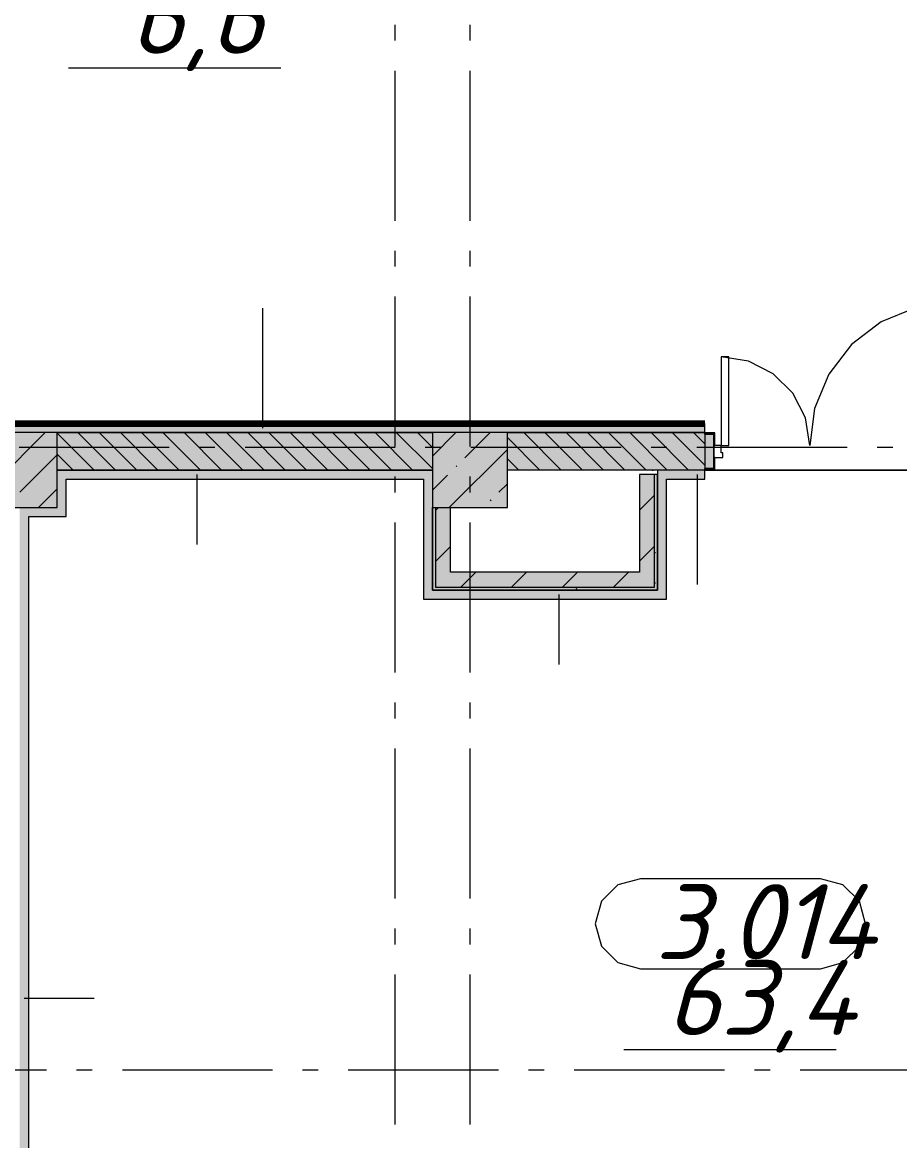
# Model space of a CAD drawing. Header units: millimetres. Extents: x -537608 to 253996, y -217170 to 186033.
# Drawn here: x -260008 to -254162, y 151802 to 159255 of the extents above; entities that cross this region are included whole.
import ezdxf

# ---------------------------------------------------------------- set-up
doc = ezdxf.new("R2010")
doc.units = ezdxf.units.MM
doc.layers.add('16) Лак 1.6м', color=160, linetype='Continuous', lineweight=90)
doc.layers.add('PDF _Геометрия', color=7, linetype='Continuous')
doc.layers.add('PDF _Текст', color=7, linetype='Continuous')
doc.layers.add('PDF _Сплошная заливка', color=7, linetype='Continuous', true_color=0xffffff)
doc.styles.add('PDF ISOCPEUR Italic', font='isocpeui.ttf')

msp = doc.modelspace()

# ---------------------------------------------------------------- hatches: boundary and pattern name
at = {"layer": 'PDF _Сплошная заливка', "true_color": 0xff7d7d, "transparency": 33554559}
h = msp.add_hatch(color=11, dxfattribs=at)
h.paths.add_polyline_path([(-247826.1916, 156521.2545), (-247576.1907, 156521.2545), (-247576.1907, 156581.2552), (-249086.1905, 156581.2552), (-249086.1905, 156529.2549), (-249081.1913, 156529.2549), (-249081.1913, 156521.2545), (-248302.5757, 156521.2545)], flags=0)
h.paths.add_polyline_path([(-251642.052, 156521.2545), (-250241.1898, 156521.2545), (-250241.1898, 156529.2549), (-250236.1906, 156529.2549), (-250236.1906, 156581.2552), (-253701.1885, 156581.2552), (-253701.1885, 156521.2545), (-253311.7923, 156521.2545)], flags=0)
h.paths.add_polyline_path([(-256651.2687, 156521.2545), (-255461.1891, 156521.2545), (-255461.1891, 156581.2552), (-260386.1866, 156581.2552), (-260386.1866, 156521.2545), (-256776.1874, 156521.2545)], flags=0)
h.paths.add_polyline_path([(-261306.1867, 156521.2545), (-261086.185, 156521.2545), (-261086.185, 156581.2552), (-261306.1867, 156581.2552)], flags=0)
h.paths.add_polyline_path([(-262006.1851, 156521.2545), (-262006.1851, 156581.2552), (-262256.186, 156581.2552), (-262256.186, 156521.2545)], flags=0)
h.paths.add_polyline_path([(-263226.1863, 156521.2545), (-262956.1888, 156521.2545), (-262956.1888, 156581.2552), (-263226.1863, 156581.2552)], flags=0)
h.paths.add_polyline_path([(-263926.1847, 156521.2545), (-263926.1847, 156581.2552), (-266401.1857, 156581.2552), (-266401.1857, 156521.2545), (-264999.9617, 156521.2545)], flags=0)
h.paths.add_polyline_path([(-268339.438, 156521.2545), (-268161.1864, 156521.2545), (-268161.1864, 156581.2552), (-270961.1843, 156581.2552), (-270961.1843, 156521.2545), (-268776.1862, 156521.2545)], flags=0)
h.paths.add_polyline_path([(-273348.6546, 156521.2545), (-272721.185, 156521.2545), (-272721.185, 156581.2552), (-273740.1865, 156581.2552), (-273740.1865, 156521.2545)], flags=0)
at = {"layer": 'PDF _Сплошная заливка', "transparency": 33554559}
h = msp.add_hatch(color=256, dxfattribs=at)
h.paths.add_polyline_path([(-248196.1896, 156271.2536), (-247826.1916, 156271.2536), (-247826.1916, 156521.2545), (-249086.1905, 156521.2545), (-249086.1905, 156271.2536), (-248296.19, 156271.2536)], flags=0)
h.paths.add_polyline_path([(-251642.052, 156271.2536), (-251276.1877, 156271.2536), (-251276.1877, 156521.2545), (-253699.1905, 156519.2544), (-253699.1905, 156271.2536), (-253076.1904, 156271.2536)], flags=0)
h.paths.add_polyline_path([(-250241.1898, 156271.2536), (-250236.1906, 156271.2536), (-250236.1906, 156521.2545), (-250776.1901, 156521.2545), (-250776.1901, 156271.2536), (-250656.1888, 156271.2536)], flags=0)
h.paths.add_polyline_path([(-255461.1891, 156271.2536), (-255463.1871, 156521.2545), (-256776.1874, 156521.2545), (-256776.1874, 156271.2536), (-255463.1871, 156271.2536)], flags=0)
h.paths.add_polyline_path([(-260276.1879, 156271.2536), (-260276.1879, 156521.2545), (-260386.1866, 156521.2545), (-260386.1866, 156271.2536)], flags=0)
h.paths.add_polyline_path([(-259776.186, 156271.2536), (-257276.1893, 156271.2536), (-257276.1893, 156521.2545), (-259776.186, 156521.2545), (-259776.186, 156293.6421)], flags=0)
h.paths.add_polyline_path([(-261226.1873, 156271.2536), (-261086.185, 156271.2536), (-261086.185, 156521.2545), (-261306.1867, 156521.2545), (-261306.1867, 156271.2536)], flags=0)
h.paths.add_polyline_path([(-262096.1872, 156271.2536), (-262006.1851, 156271.2536), (-262006.1851, 156521.2545), (-262256.186, 156521.2545), (-262256.186, 156271.2536), (-262196.1875, 156271.2536)], flags=0)
h.paths.add_polyline_path([(-263926.1847, 156271.2536), (-263926.1847, 156521.2545), (-265776.1875, 156521.2545), (-265776.1875, 156271.2536), (-264016.1868, 156271.2536)], flags=0)
h.paths.add_polyline_path([(-262956.1888, 156271.2536), (-262956.1888, 156521.2545), (-263226.1863, 156521.2545), (-263226.1863, 156271.2536), (-263046.1865, 156271.2536)], flags=0)
h.paths.add_polyline_path([(-268226.184, 156271.2536), (-268163.1843, 156273.2537), (-268163.1843, 156521.2545), (-268776.1862, 156518.5074), (-268776.1862, 156271.2536), (-268326.1845, 156271.2536)], flags=0)
h.paths.add_polyline_path([(-266399.1877, 156271.2536), (-266276.1851, 156271.2536), (-266276.1851, 156521.2545), (-266399.1877, 156519.2544), (-266401.1857, 156271.2536)], flags=0)
for points in [[(-260276.1879, 156021.2547), (-259776.186, 156021.2547), (-259776.186, 156521.2545), (-260276.1879, 156521.2545), (-260276.1879, 156292.5463)], [(-255896.1891, 155491.2536), (-255896.1891, 155591.254), (-257256.1883, 155591.254), (-257256.1883, 155491.2536), (-256651.2687, 155491.2536)], [(-255896.1891, 155471.2548), (-255796.1888, 155471.2548), (-255796.1888, 155491.2536), (-257276.1893, 155491.2536), (-257276.1893, 155471.2548), (-256651.2687, 155471.2548)]]:
    msp.add_hatch(color=256, dxfattribs=at).paths.add_polyline_path(points)
at = {"layer": 'PDF _Сплошная заливка', "true_color": 0xff7d7d, "transparency": 33554559}
for points in [[(-257336.1878, 156211.2551), (-257276.1893, 156211.2551), (-257276.1893, 156271.2536), (-259716.1875, 156271.2536), (-259716.1875, 156211.2551), (-258321.009, 156211.2551)], [(-259966.1884, 149081.2565), (-259966.1884, 156021.2547), (-260026.1869, 156021.2547), (-260026.1869, 149081.2565), (-259990.745, 149081.2565)], [(-259776.186, 155961.2541), (-259716.1875, 155961.2541), (-259716.1875, 156021.2547), (-259966.1884, 156021.2547), (-259966.1884, 155961.2541)]]:
    msp.add_hatch(color=11, dxfattribs=at).paths.add_polyline_path(points)
h = msp.add_hatch(color=11, dxfattribs=at)
h.paths.add_polyline_path([(-253196.1873, 156211.2551), (-253196.1873, 156271.2536), (-253701.1885, 156271.2536), (-253701.1885, 156211.2551), (-253256.1901, 156211.2551)], flags=0)
h.paths.add_polyline_path([(-255716.1893, 156211.2551), (-255461.1891, 156211.2551), (-255461.1891, 156271.2536), (-255716.1893, 156271.2536)], flags=0)

# ---------------------------------------------------------------- linework, layer by layer
at = {"layer": '16) Лак 1.6м'}
msp.add_lwpolyline([(-260386.1866, 156581.2552), (-255461.1891, 156581.2552)], dxfattribs=at)
at = {"layer": 'PDF _Геометрия', "color": 253, "lineweight": 9, "true_color": 0xaaaaaa}
for p, q in [((-257526.1859, 159239.255), (-257526.1859, 159133.4223)), ((-257026.1883, 159239.255), (-257026.1883, 159133.4223)), ((-259699.726, 158951.4676), (-258286.8158, 158951.4676)), ((-257526.1859, 158933.4215), (-257526.1859, 157933.422)), ((-257026.1883, 158933.4215), (-257026.1883, 157933.422)), ((-257526.1859, 157733.4212), (-257526.1859, 157627.5884)), ((-257026.1883, 157733.4212), (-257026.1883, 157627.5884)), ((-257526.1859, 157427.5877), (-257526.1859, 156427.5882)), ((-257026.1883, 157427.5877), (-257026.1883, 156427.5882)), ((-259030.4502, 156421.2542), (-260030.4498, 156421.2542)), ((-258724.6189, 156421.2542), (-258830.4495, 156421.2542)), ((-257524.6186, 156421.2542), (-258524.6181, 156421.2542)), ((-257218.783, 156421.2542), (-257324.6178, 156421.2542)), ((-256018.7826, 156421.2542), (-257018.7865, 156421.2542)), ((-255712.9513, 156421.2542), (-255818.7861, 156421.2542)), ((-254512.9509, 156421.2542), (-255512.9505, 156421.2542)), ((-254207.1196, 156421.2542), (-254312.9501, 156421.2542)), ((-257526.1859, 156227.5895), (-257526.1859, 156121.7546)), ((-257026.1883, 156227.5895), (-257026.1883, 156121.7546)), ((-255811.1862, 156271.2536), (-255804.1891, 156271.2536)), ((-257526.1859, 155921.7561), (-257526.1859, 154921.7565)), ((-257026.1883, 155921.7561), (-257026.1883, 154921.7565)), ((-257526.1859, 154721.7557), (-257526.1859, 154615.9229)), ((-257026.1883, 154721.7557), (-257026.1883, 154615.9229)), ((-257526.1859, 154415.9222), (-257526.1859, 153415.9227)), ((-257026.1883, 154415.9222), (-257026.1883, 153415.9227)), ((-255890.1824, 153548.2411), (-256040.183, 153508.0475)), ((-254690.182, 153548.2411), (-255890.1824, 153548.2411)), ((-254540.1815, 153508.0475), (-254690.182, 153548.2411)), ((-256040.183, 153508.0475), (-256149.9879, 153398.2405)), ((-254430.3722, 153398.2405), (-254540.1815, 153508.0475)), ((-256149.9879, 153398.2405), (-256190.1792, 153248.2399)), ((-254390.1809, 153248.2399), (-254430.3722, 153398.2405)), ((-256190.1792, 153248.2399), (-256149.9879, 153098.2414)), ((-254430.3722, 153098.2414), (-254390.1809, 153248.2399)), ((-257526.1859, 153215.9219), (-257526.1859, 153110.0891)), ((-257026.1883, 153215.9219), (-257026.1883, 153110.0891)), ((-256149.9879, 153098.2414), (-256040.183, 152988.4322)), ((-254540.1815, 152988.4322), (-254430.3722, 153098.2414)), ((-256040.183, 152988.4322), (-255890.1824, 152948.2409)), ((-255890.1824, 152948.2409), (-254690.182, 152948.2409)), ((-254690.182, 152948.2409), (-254540.1815, 152988.4322)), ((-257526.1859, 152910.0884), (-257526.1859, 151910.091)), ((-257026.1883, 152910.0884), (-257026.1883, 151910.091)), ((-255999.2209, 152410.2049), (-254586.3064, 152410.2049)), ((-259847.8578, 152271.2554), (-260847.8574, 152271.2554)), ((-259542.0264, 152271.2554), (-259647.857, 152271.2554)), ((-258342.0261, 152271.2554), (-259342.0257, 152271.2554)), ((-258036.1904, 152271.2554), (-258142.0254, 152271.2554)), ((-256836.1902, 152271.2554), (-257836.1897, 152271.2554)), ((-256530.3588, 152271.2554), (-256636.1937, 152271.2554)), ((-255330.3585, 152271.2554), (-256330.358, 152271.2554)), ((-255024.5271, 152271.2554), (-255130.3577, 152271.2554)), ((-253824.5269, 152271.2554), (-254824.5264, 152271.2554))]:
    msp.add_line(p, q, dxfattribs=at)
at = {"layer": 'PDF _Геометрия', "lineweight": 9}
for p, q in [((-258404.7158, 156551.2538), (-258404.7158, 157351.2547)), ((-254057.0673, 157353.8834), (-254286.189, 157258.9791)), ((-254286.189, 157258.9791), (-254482.9387, 157108.0054)), ((-254482.9387, 157108.0054), (-254633.9125, 156911.2535)), ((-255351.1862, 157026.2535), (-255351.1862, 156436.2538)), ((-255301.1903, 157026.2535), (-255351.1862, 157026.2535)), ((-255168.8698, 156997.378), (-255351.1862, 157026.2535)), ((-255301.1903, 156436.2538), (-255301.1903, 157026.2535)), ((-255004.397, 156913.5743), (-255168.8698, 156997.378)), ((-254873.8678, 156783.0472), (-255004.397, 156913.5743)), ((-254633.9125, 156911.2535), (-254728.819, 156682.1319)), ((-254790.0662, 156618.5745), (-254873.8678, 156783.0472)), ((-254728.819, 156682.1319), (-254761.1865, 156436.2538)), ((-254761.1865, 156436.2538), (-254790.0662, 156618.5745)), ((-255461.1891, 156581.2552), (-260386.1866, 156581.2552)), ((-260276.1879, 156101.758), (-259856.6935, 156521.2545)), ((-259776.186, 156521.2545), (-260276.1879, 156521.2545)), ((-259776.186, 156021.2547), (-259776.186, 156521.2545)), ((-257276.1893, 156521.2545), (-259776.186, 156521.2545)), ((-259776.186, 156521.2545), (-257276.1893, 156521.2545)), ((-259528.9752, 156271.2536), (-259776.186, 156518.4665)), ((-259387.5563, 156271.2536), (-259637.553, 156521.2545)), ((-259246.1331, 156271.2536), (-259496.1341, 156521.2545)), ((-259104.71, 156271.2536), (-259354.7109, 156521.2545)), ((-258963.291, 156271.2536), (-259213.292, 156521.2545)), ((-258821.8678, 156271.2536), (-259071.8687, 156521.2545)), ((-258680.4489, 156271.2536), (-258930.4456, 156521.2545)), ((-258539.0257, 156271.2536), (-258789.0266, 156521.2545)), ((-258397.6068, 156271.2536), (-258647.6034, 156521.2545)), ((-258256.1836, 156271.2536), (-258506.1845, 156521.2545)), ((-258114.7604, 156271.2536), (-258364.7613, 156521.2545)), ((-257973.3414, 156271.2536), (-258223.3424, 156521.2545)), ((-257831.9183, 156271.2536), (-258081.9192, 156521.2545)), ((-257690.4993, 156271.2536), (-257940.5003, 156521.2545)), ((-257549.0761, 156271.2536), (-257799.0771, 156521.2545)), ((-257407.6572, 156271.2536), (-257657.6539, 156521.2545)), ((-257276.1893, 156281.2088), (-257516.235, 156521.2545)), ((-257276.1893, 156422.6299), (-257374.8117, 156521.2545)), ((-257276.1893, 156364.5755), (-257119.5102, 156521.2545)), ((-256776.1874, 156521.2545), (-257276.1893, 156521.2545)), ((-257276.1893, 156521.2545), (-257276.1893, 156021.2547)), ((-257060.2394, 156352.4242), (-256891.4134, 156521.2545)), ((-256776.1874, 156021.2547), (-256776.1874, 156521.2545)), ((-255461.1891, 156521.2545), (-256776.1874, 156521.2545)), ((-256776.1874, 156521.2545), (-255461.1891, 156521.2545)), ((-256417.7077, 156271.2536), (-256667.7043, 156521.2545)), ((-256276.2844, 156271.2536), (-256526.2855, 156521.2545)), ((-256134.8656, 156271.2536), (-256384.8622, 156521.2545)), ((-255993.4423, 156271.2536), (-256243.4433, 156521.2545)), ((-255852.0191, 156271.2536), (-256102.0201, 156521.2545)), ((-255710.6002, 156271.2536), (-255960.6012, 156521.2545)), ((-255569.177, 156271.2536), (-255819.178, 156521.2545)), ((-255461.1891, 156304.6846), (-255677.7548, 156521.2545)), ((-255461.1891, 156446.1079), (-255536.3359, 156521.2545)), ((-255393.1903, 156519.2544), (-255463.1871, 156519.2544)), ((-255463.1871, 156519.2544), (-255463.1871, 156511.2541)), ((-255461.1891, 156521.2545), (-255461.1891, 156581.2552)), ((-255393.1903, 156436.2538), (-255393.1903, 156519.2544)), ((-256559.1266, 156271.2536), (-256776.1874, 156488.3143)), ((-255463.1871, 156511.2541), (-255401.1864, 156511.2541)), ((-255401.1864, 156511.2541), (-255461.1891, 156511.2541)), ((-255461.1891, 156511.2541), (-255461.1891, 156281.254)), ((-255401.1864, 156511.2541), (-255401.1864, 156436.2538)), ((-255401.1864, 156281.254), (-255401.1864, 156511.2541)), ((-260025.5195, 156124.3253), (-259776.186, 156373.6609)), ((-259670.3984, 156271.2536), (-259776.186, 156377.0454)), ((-257163.3142, 156021.2547), (-256776.1874, 156408.3795)), ((-255351.1862, 156436.2538), (-255401.1864, 156436.2538)), ((-255401.1864, 156436.2538), (-255401.1864, 156356.2544)), ((-255401.1864, 156436.2538), (-255393.1903, 156436.2538)), ((-255351.1862, 156436.2538), (-255301.1903, 156436.2538)), ((-255351.1862, 156386.2536), (-255351.1862, 156436.2538)), ((-255341.1879, 156386.2536), (-255351.1862, 156386.2536)), ((-255341.1879, 156356.2544), (-255341.1879, 156386.2536)), ((-257117.2669, 156295.399), (-257112.5261, 156300.1419)), ((-256700.5498, 156271.2536), (-256776.1874, 156346.8933)), ((-255401.1864, 156356.2544), (-255341.1879, 156356.2544)), ((-255393.1903, 156356.2544), (-255401.1864, 156356.2544)), ((-255401.1864, 156356.2544), (-255401.1864, 156281.254)), ((-255393.1903, 156273.2537), (-255393.1903, 156356.2544)), ((-259716.1875, 156271.2536), (-259776.186, 156271.2536)), ((-259776.186, 156271.2536), (-259716.1875, 156271.2536)), ((-259716.1875, 156271.2536), (-257276.1893, 156271.2536)), ((-257276.1893, 156271.2536), (-259716.1875, 156271.2536)), ((-258844.7322, 156241.2543), (-258844.7322, 155775.1054)), ((-257276.1893, 156136.4787), (-257174.29, 156238.3758)), ((-255716.1893, 156271.2536), (-256776.1874, 156271.2536)), ((-255796.1888, 156241.2543), (-255896.1891, 156241.2543)), ((-255896.1891, 156241.2543), (-255896.1891, 155591.254)), ((-255776.1878, 156241.2543), (-255796.1888, 156241.2543)), ((-255796.1888, 155491.2536), (-255796.1888, 156241.2543)), ((-255716.1893, 156271.2536), (-255776.1878, 156271.2536)), ((-255776.1878, 156271.2536), (-255776.1878, 155471.2548)), ((-255776.1878, 155471.2548), (-255776.1878, 156241.2543)), ((-255461.1891, 156271.2536), (-255716.1893, 156271.2536)), ((-255461.1891, 156271.2536), (-255716.1893, 156271.2536)), ((-255512.2701, 156241.2543), (-255512.2701, 155508.9552)), ((-255463.1871, 156281.254), (-255463.1871, 156273.2537)), ((-255401.1864, 156281.254), (-255463.1871, 156281.254)), ((-255463.1871, 156273.2537), (-255393.1903, 156273.2537)), ((-255461.1891, 156281.254), (-255401.1864, 156281.254)), ((-255461.1891, 156211.2551), (-255461.1891, 156271.2536)), ((-259900.4932, 156021.2547), (-259776.186, 156145.562)), ((-259716.1875, 156021.2547), (-259716.1875, 156211.2551)), ((-259716.1875, 156211.2551), (-257336.1878, 156211.2551)), ((-257336.1878, 156211.2551), (-257336.1878, 155411.2541)), ((-256832.1426, 156124.3253), (-256776.1874, 156180.2805)), ((-255716.1893, 155471.2548), (-255716.1893, 156211.2551)), ((-255716.1893, 156211.2551), (-255461.1891, 156211.2551)), ((-256889.1657, 156067.3021), (-256884.425, 156072.0429)), ((-255896.1891, 156003.7362), (-255796.1888, 156103.7365)), ((-260276.1879, 156021.2547), (-259776.186, 156021.2547)), ((-259716.1875, 155961.2541), (-259716.1875, 156021.2547)), ((-257276.1893, 156021.2547), (-256776.1874, 156021.2547)), ((-257276.1893, 155471.2548), (-257276.1893, 156021.2547)), ((-257276.1893, 156021.2547), (-257276.1893, 155591.254)), ((-257256.1883, 156001.3809), (-257236.3166, 156021.2547)), ((-257256.1883, 156021.2547), (-257256.1883, 155591.254)), ((-257156.1879, 155591.254), (-257156.1879, 156021.2547)), ((-259966.1884, 149081.2565), (-259966.1884, 155961.2541)), ((-259966.1884, 155961.2541), (-259716.1875, 155961.2541)), ((-257256.1883, 155661.9699), (-257156.1879, 155761.9703)), ((-255896.1891, 155664.3252), (-255796.1888, 155764.3256)), ((-257276.1893, 155591.254), (-257276.1893, 155491.2536)), ((-257256.1883, 155591.254), (-257256.1883, 155491.2536)), ((-255896.1891, 155591.254), (-257156.1879, 155591.254)), ((-257087.4915, 155491.2536), (-256987.4911, 155591.254)), ((-256748.0827, 155491.2536), (-256648.0823, 155591.254)), ((-256408.6696, 155491.2536), (-256308.6692, 155591.254)), ((-256069.2607, 155491.2536), (-255969.2604, 155591.254)), ((-257276.1893, 155491.2536), (-257276.1893, 155471.2548)), ((-257256.1883, 155491.2536), (-255896.1891, 155491.2536)), ((-255896.1891, 155491.2536), (-255796.1888, 155491.2536)), ((-257336.1878, 155411.2541), (-257276.1893, 155411.2541)), ((-255776.1878, 155471.2548), (-257276.1893, 155471.2548)), ((-257276.1893, 155471.2548), (-255896.1891, 155471.2548)), ((-257276.1893, 155411.2541), (-255716.1893, 155411.2541)), ((-256433.407, 155441.2556), (-256433.407, 154975.1045)), ((-255896.1891, 155471.2548), (-255796.1888, 155471.2548)), ((-255796.1888, 155471.2548), (-255776.1878, 155471.2548)), ((-255716.1893, 155411.2541), (-255716.1893, 155471.2548)), ((-259996.1877, 152752.3996), (-259530.0388, 152752.3996))]:
    msp.add_line(p, q, dxfattribs=at)
at = {"layer": 'PDF _Геометрия', "color": 9, "lineweight": 9, "true_color": 0xc0c0c0}
for p, q in [((-255461.1891, 156271.2536), (-253701.1885, 156271.2536)), ((-253701.1885, 156271.2536), (-255461.1891, 156271.2536))]:
    msp.add_line(p, q, dxfattribs=at)
at = {"layer": 'PDF _Геометрия', "color": 8, "lineweight": 9, "true_color": 0x787878}
for p, q in [((-255796.1888, 155722.6122), (-255789.8806, 155722.6122)), ((-257270.7853, 155510.0941), (-257274.1353, 155515.9006)), ((-256312.8804, 155476.5532), (-256316.2304, 155482.3597)), ((-255796.1888, 155519.4121), (-255789.8806, 155519.4121))]:
    msp.add_line(p, q, dxfattribs=at)
at = {"layer": 'PDF _Сплошная заливка', "lineweight": 35, "transparency": 33554559}
for points in [[(-257276.1893, 156021.2547), (-256776.1874, 156021.2547), (-257276.1893, 156521.2545), (-256776.1874, 156521.2545)], [(-255796.1888, 155491.2536), (-255796.1888, 156241.2543), (-255896.1891, 155491.2536), (-255896.1891, 156241.2543)], [(-255776.1878, 155471.2548), (-255776.1878, 156241.2543), (-255796.1888, 155471.2548), (-255796.1888, 156241.2543)], [(-257256.1883, 155491.2536), (-257256.1883, 156021.2547), (-257276.1893, 155491.2536), (-257276.1893, 156021.2547)], [(-257156.1879, 155591.254), (-257156.1879, 156021.2547), (-257256.1883, 155591.254), (-257256.1883, 156021.2547)]]:
    msp.add_solid(points, dxfattribs=at)
at = {"layer": 'PDF _Сплошная заливка', "color": 7, "lineweight": 35, "true_color": 0xf4f4f4, "transparency": 33554559}
msp.add_solid([(-255401.1864, 156281.254), (-255401.1864, 156511.2541), (-255461.1891, 156281.254), (-255461.1891, 156511.2541)], dxfattribs=at)
at = {"layer": 'PDF _Сплошная заливка', "color": 11, "lineweight": 35, "true_color": 0xff7d7d, "transparency": 33554559}
for points in [[(-259716.1875, 156021.2547), (-259716.1875, 156271.2536), (-259776.186, 156021.2547), (-259776.186, 156271.2536)], [(-255716.1893, 155471.2548), (-255716.1893, 156271.2536), (-255776.1878, 155471.2548), (-255776.1878, 156271.2536)], [(-257276.1893, 155411.2541), (-257276.1893, 156211.2551), (-257336.1878, 155411.2541), (-257336.1878, 156211.2551)], [(-257276.1893, 155411.2541), (-255716.1893, 155411.2541), (-257276.1893, 155471.2548), (-255716.1893, 155471.2548)]]:
    msp.add_solid(points, dxfattribs=at)

# ---------------------------------------------------------------- texts
at = {"layer": 'PDF _Текст', "char_height": 500, "attachment_point": 4, "style": 'PDF ISOCPEUR Italic'}
for s, insert in [('6,6', (-259293.0201, 159238.8438)), ('3.014', (-255791.5125, 153261.5301)), ('63,4', (-255718.5102, 152697.5811))]:
    msp.add_mtext(s, dxfattribs=dict(at, insert=insert))

doc.saveas('drawing.dxf')
